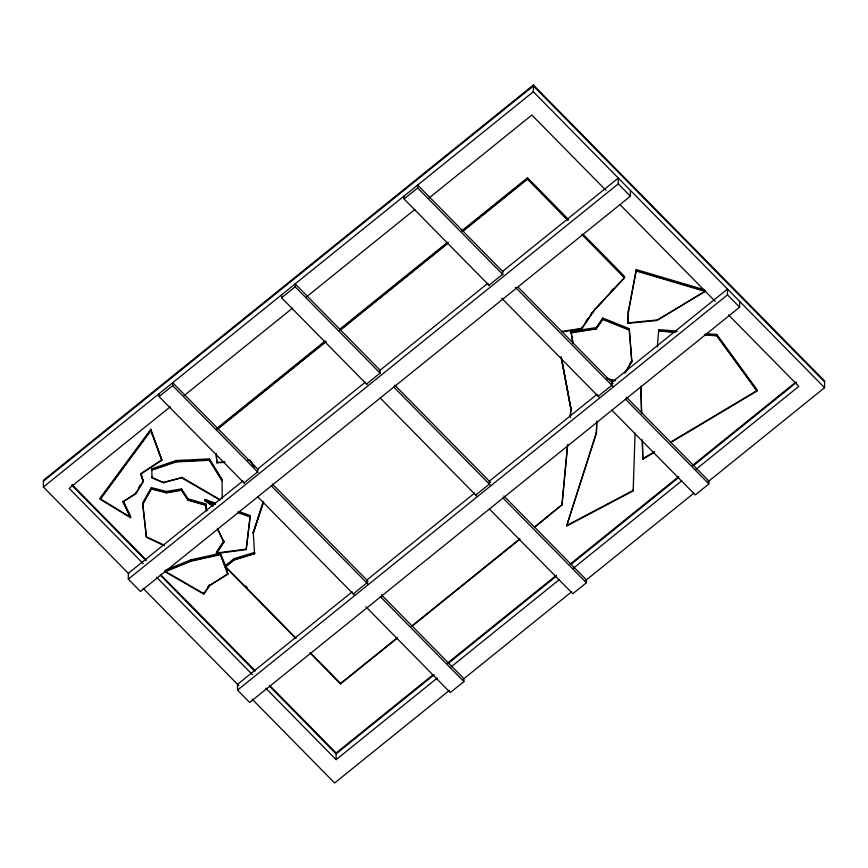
<?xml version="1.0" encoding="UTF-8"?>
<svg xmlns="http://www.w3.org/2000/svg" width="868" height="868" viewBox="0 0 868 868"><rect width="100%" height="100%" fill="white"/><g stroke="black" fill="none" stroke-linecap="round" stroke-linejoin="round"><path stroke-width="1.3" d="M128.779 573.781L43.4 487.013L43.422 480.286L533.386 85.01L824.6 380.987L824.578 387.714L707.615 482.076M100.243 499.339L100.243 497.928L150.826 429.28L161.828 460.29L140.703 474.188L143.274 481.577L135.864 493.794L122.963 501.812L130.58 517.686L100.243 499.339L150.826 430.691L150.826 429.28M122.963 501.812L135.864 493.306L143.274 481.1L140.703 473.7L161.828 459.801L150.826 430.202L100.243 498.861L130.58 517.198L122.963 501.335M630.428 190.396L630.407 196.201L140.453 591.466L128.323 579.14L128.334 573.336L242.975 480.861M130.58 517.686L130.58 516.276L123.549 501.628M135.864 493.794L135.864 492.384M151.325 487.577L142.688 503.006L142.678 504.416L151.325 488.988L151.325 487.577L166.385 491.472L181.499 488.868L188.031 498.796L188.02 500.207L205.803 505.35L206.486 510.395M143.274 481.577L141.137 474.015M164.497 545.777L146.421 537.27L142.688 503.006M151.759 468.785L151.759 470.206L176.215 461.917L209.416 460.3L222.013 480.753L222.013 479.342L209.416 458.89L176.215 460.507L151.759 468.785L152.052 477.942L163.672 482.706L181.499 477.715L219.984 500.087M152.052 477.942L152.052 476.532M244.451 483.357L159.072 396.578L159.083 393.681M163.672 482.706L152.052 477.465M165.094 571.752L165.094 570.341L191.112 559.773L220.342 553.285L225.474 565.567L227.828 574.215L209.98 585.292L203.796 594.092L165.094 571.752L191.101 561.184L220.331 554.695L220.342 553.285M188.02 500.207L181.499 490.279L166.385 492.883L166.385 491.472M258.056 472.376L172.689 385.609L172.699 382.701L258.067 469.469M176.215 461.917L176.215 460.507M181.499 490.279L181.499 488.868M181.499 477.715L163.672 482.228M191.101 561.184L191.112 559.773M203.796 594.092L203.796 592.681M212.953 506.239L205.098 500.901L205.108 499.491L215.134 503.06M205.803 505.35L205.803 503.939L188.031 498.796M209.416 460.3L209.416 458.89M209.98 585.292L227.839 573.737L220.331 554.218L191.112 560.695L165.094 571.263L203.796 593.604L209.98 584.804M238.96 511.545L250.244 515.559L246.23 549.585L216.447 553.534L216.457 552.124L223.933 540.71M224.823 462.362L216.87 462.861L216.87 461.45M223.933 542.12L217.467 528.786L223.933 542.12L216.447 553.534M225.463 566.988L225.474 565.567L234.078 558.634L254.584 552.384L254.574 553.795L234.067 560.044L225.463 566.988L295.847 638.512M234.067 560.044L234.078 558.634M739.634 301.391L739.623 307.196L249.658 702.462L237.528 690.125L237.55 684.331L352.18 591.846M246.23 549.585L246.23 548.175M247.38 460.463L250.038 460.29L252.913 465.281M263.243 501.585L253.228 533.169L263.655 501.737M366.936 384.535L281.568 297.767L281.579 294.87M380.542 373.555L295.174 286.787L295.185 283.89L380.553 370.658M437.288 678.038L336.09 759.674L336.122 752.947L269.623 685.362M397.49 638.002L340.538 683.941L340.549 682.53M489.422 285.713L404.054 198.946L404.065 196.049M503.039 274.733L417.66 187.965L417.671 185.068L503.049 271.836M365.873 606.754L450.297 692.566L463.903 681.586L463.913 678.678L381.388 594.808M567.997 220.374L527.473 179.188L527.484 177.777L462.134 230.497M824.578 387.714L533.353 91.737L533.386 85.01M534.579 527.397L561.997 504.796L534.579 526.919M635.083 433.186L633.163 490.908L566.587 526.062L596.392 432.438L596.707 423.041M572.978 343.478L570.981 331.478L596.186 327.583L602.783 318.035L629.278 328.69L631.817 361.869L624.982 373.175M561.759 359.135L571.014 409.522L560.999 356.574M561.802 331.923L581.701 328.853L581.701 327.442M489.302 508.908L572.782 593.745L586.388 582.764L586.399 579.867L503.874 495.986M581.701 328.853L594.905 309.258L624.548 277.369L582.135 234.262M570.97 332.889L596.175 328.994L596.186 327.583M596.392 432.438L596.392 433.848L596.793 421.284M596.175 328.994L602.783 319.446L602.783 318.035M630.407 196.201L618.276 183.864L618.298 178.07L502.615 271.391L502.605 274.299L488.988 285.279M594.895 309.746L624.548 277.847L624.548 276.436L583.09 234.295M627.933 323.341L628.334 312.068L636.233 270.501L705.565 291.04L656.75 320.487L627.933 323.341L627.944 321.919M628.334 312.068L636.233 269.568L704.284 289.738M629.278 328.69L629.267 330.1L602.783 319.446M633.163 490.908L633.173 489.487M636.233 269.568L636.233 270.99L705.565 291.529M654.364 452.304L642.83 459.183L642.841 457.772M656.75 320.487L705.565 291.04M677.181 331.175L658.693 329.623L658.682 331.034L674.544 332.357M611.799 410.087L695.268 494.923L708.885 483.943L708.896 481.046L626.36 397.164M670.508 442.669L756.983 391.056L716.816 335.905L716.827 334.495L706.248 333.605M739.623 307.196L727.482 294.86L727.503 289.055L611.821 382.387L611.81 385.284L598.204 396.264M756.983 391.056L756.983 389.645L716.827 334.495M628.334 310.657L627.944 322.853L656.75 320.01M657.412 346.918L658.693 329.623M562.008 503.863L567.585 444.524M570.254 416.206L571.014 408.112M561.997 505.284L567.715 444.59M570.243 417.616L571.014 409.045L561.249 357.41M250.244 515.559L246.23 549.108L216.457 553.046L223.933 541.643M566.587 526.062L596.392 433.36M253.228 532.681L263.232 502.507M629.767 363.844L631.817 360.459M624.982 372.687L631.817 361.381M138.565 487.946L140.583 484.615M585.368 322.136L587.571 318.947M590.5 314.704L591.976 312.578M594.905 309.258L581.701 328.375L561.802 331.446M207.669 587.18L209.21 584.978M611.072 290.932L612.873 289.001M43.422 481.208L533.375 85.943L824.6 381.92M43.4 487.013L533.353 91.737M159.072 396.578L172.689 385.609M281.568 297.767L295.174 286.787M404.054 198.946L417.66 187.965M170.334 406.723L69.147 488.358L143.242 563.679M184.038 395.678L292.603 308.086M306.306 297.03L414.882 209.448M428.586 198.392L531.878 115.053L605.983 190.363M216.555 428.608L325.12 341.026M339.876 329.124L447.378 242.4M217.608 428.684L325.109 341.959M339.865 330.057L448.43 242.476M462.134 231.42L527.473 178.699L567.997 219.897M217.608 429.172L326.162 341.591M339.865 330.534L448.43 242.964M463.186 231.051L527.473 179.188M365.461 382.039L257.633 469.035L257.622 471.932L244.017 482.912M487.957 283.218L380.119 370.213L380.108 373.11L366.502 384.09M128.323 579.14L618.276 183.864M474.677 493.024L366.839 580.019L366.828 582.927L353.222 593.907M597.162 394.213L489.324 481.208L489.324 484.105L475.707 495.085M237.528 690.125L727.482 294.86M397.49 637.513L340.538 683.452L310.115 652.53M411.204 626.457L519.823 538.822M412.257 626.088L519.813 539.31M336.122 752.947L433.089 674.718M447.845 662.805L556.421 575.224M570.124 564.167L678.689 476.575M692.393 465.519L795.696 382.191M434.141 674.794L336.111 753.88L269.612 686.284M447.845 663.738L556.421 576.146M571.177 564.243L678.689 477.509M693.445 465.606L796.748 382.267M450.991 666.982L559.556 579.401M573.26 568.345L681.825 480.753M695.528 469.696L798.831 386.369L728.534 314.921M449.472 690.331L334.614 782.99L252.089 699.109M463.165 679.286L571.697 591.726M585.39 580.681L693.923 493.122M654.364 451.816L642.841 458.705L642.331 439.902M670.508 442.181L756.983 390.578L716.816 335.417L704.925 334.419M566.587 525.585L633.163 490.42M151.759 469.718L176.215 461.429L209.416 459.812L222.013 480.275M254.574 553.307L234.067 559.556L225.474 566.5L295.847 638.023M570.981 332.401L596.175 328.516L602.783 318.957L629.267 329.623L631.817 361.869M224.823 461.884L216.87 462.384L216.165 453.302M658.682 330.545L675.857 331.988M704.925 334.907L716.816 335.905M151.325 488.988L166.385 492.883M606.613 378.318L615.64 380.705M607.904 379.142L614.349 380.846M215.134 503.993L205.098 500.424L212.953 505.751M237.702 512.022L250.244 516.482M205.098 500.901L215.134 504.471M237.702 512.511L250.244 516.97M146.421 536.782L164.508 545.299M181.499 477.226L219.984 499.61M128.334 514.919L130.58 516.276M205.108 499.491L208.472 501.78M620.229 204.848L715.232 301.402M527.484 177.777L568.008 218.964M582.135 234.74L624.548 277.847M518.229 287.265L613.079 383.678M515.364 287.275L613.079 386.575M625.405 399.106L708.885 483.943M501.758 298.256L599.462 397.555M394.788 385.121L490.594 482.489M393.822 387.052L490.583 485.386M502.919 497.928L586.388 582.764M380.217 398.032L476.977 496.366M272.292 483.932L368.108 581.31M271.337 485.874L368.097 584.207M380.423 596.739L463.903 681.586M257.731 496.854L354.48 595.188M245.449 585.867L247.347 587.799M310.104 653.007L340.538 683.941M72.022 484.528L146.117 559.838M160.363 574.323L255.366 670.877M72.011 485.462L146.117 560.771M160.363 575.256L254.411 670.845M156.544 577.187L252.49 674.707M265.792 688.226L336.09 759.674M143.003 588.244L238.808 685.611M250.038 460.29L254.346 467.049M220.331 554.218L227.828 574.215M150.826 430.691L161.828 460.29M570.981 331.478L572.978 342.99M205.803 503.939L206.66 510.243M206.649 511.165L205.803 504.872L188.031 499.718L181.499 489.802L166.385 492.406L151.325 488.51L142.678 503.928L146.421 537.27M216.165 453.78L216.87 462.861M253.228 531.759L254.574 553.795M640.866 386.206L641.593 413.059M640.866 386.694L641.593 413.537M642.32 440.391L642.83 459.183M222.013 479.342L222.273 498.861"/></g></svg>
